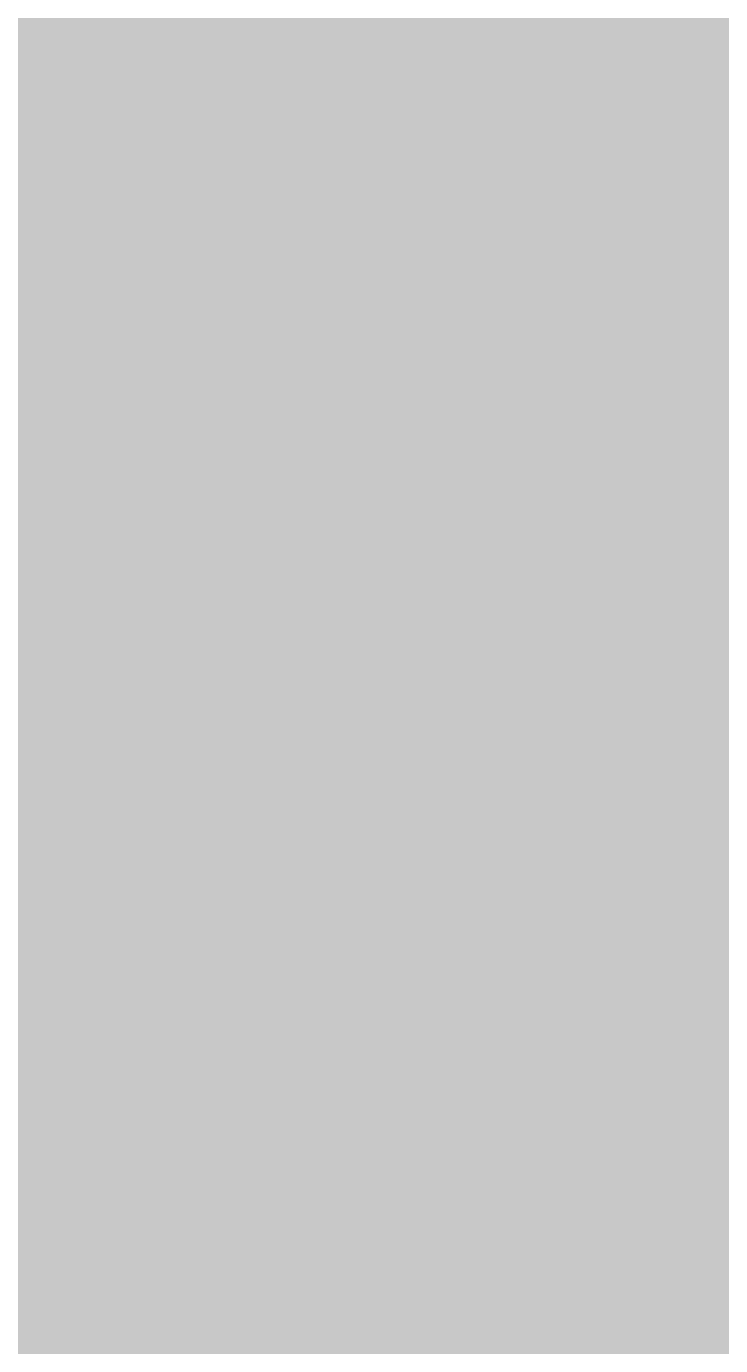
# Model space of a CAD drawing. Header units: inches. Extents: x -2 to 289, y -4 to 187.
# Drawn here: x 5.18 to 12.06, y 42.86 to 55.91 of the extents above; entities that cross this region are included whole.
import ezdxf

# ---------------------------------------------------------------- set-up
doc = ezdxf.new("R2010")
doc.units = ezdxf.units.IN
for name, color, linetype in [('Bottom Layer', 5, 'Continuous'), ('Layer 1', 16, 'Continuous'), ('Layer 2', 76, 'Continuous'), ('Top Overlay', 2, 'Continuous')]:
    doc.layers.add(name, color=color, linetype=linetype)
doc.styles.add('Arial Black', font='', dxfattribs={"height": 0.2})
doc.styles.get('Arial Black').set_extended_font_data('Arial Black')

msp = doc.modelspace()

# ---------------------------------------------------------------- hatches: boundary and pattern name
at = {"layer": 'Bottom Layer'}
h = msp.add_hatch(color=5, dxfattribs=at)
h.paths.add_polyline_path([(67.056, 93.508), (66.878, 93.472), (66.793, 93.678), (66.562, 94.023), (66.269, 94.317), (65.924, 94.547), (65.54, 94.706), (65.133, 94.787), (64.717, 94.787), (64.31, 94.706), (63.927, 94.547), (63.581, 94.317), (63.288, 94.023), (63.057, 93.678), (62.898, 93.294), (62.817, 92.887), (62.817, 92.472), (62.839, 92.363), (62.803, 92.319), (62.567, 91.878), (62.478, 91.584), (62.292, 91.584), (62.203, 91.878), (61.967, 92.319), (61.931, 92.363), (61.953, 92.472), (61.953, 92.887), (61.872, 93.294), (61.713, 93.678), (61.482, 94.023), (61.189, 94.317), (60.844, 94.547), (60.46, 94.706), (60.053, 94.787), (59.637, 94.787), (59.23, 94.706), (58.847, 94.547), (58.501, 94.317), (58.208, 94.023), (57.977, 93.678), (57.818, 93.294), (57.737, 92.887), (57.737, 92.472), (57.818, 92.064), (57.977, 91.681), (58.208, 91.335), (58.501, 91.042), (58.847, 90.811), (59.23, 90.652), (59.637, 90.571), (60.053, 90.571), (60.46, 90.652), (60.677, 90.742), (60.854, 90.623), (60.854, 90.411), (60.734, 90.411), (60.734, 90.213), (60.645, 90.201), (60.459, 90.125), (60.3, 90.002), (60.178, 89.843), (60.101, 89.658), (60.075, 89.459), (60.075, 89.459), (60.101, 89.26), (60.178, 89.075), (60.3, 88.915), (60.459, 88.793), (60.645, 88.716), (60.734, 88.705), (60.734, 88.506), (64.036, 88.506), (64.036, 88.705), (64.125, 88.716), (64.311, 88.793), (64.47, 88.915), (64.592, 89.075), (64.669, 89.26), (64.695, 89.459), (64.695, 89.459), (64.669, 89.658), (64.592, 89.843), (64.47, 90.002), (64.311, 90.125), (64.125, 90.201), (64.036, 90.213), (64.036, 90.411), (63.916, 90.411), (63.916, 90.623), (64.093, 90.742), (64.31, 90.652), (64.717, 90.571), (65.133, 90.571), (65.54, 90.652), (65.924, 90.811), (66.269, 91.042), (66.562, 91.335), (66.793, 91.681), (66.878, 91.886), (67.056, 91.851), (67.056, 52.223), (32.57, 52.223), (32.57, 62.078), (32.559, 62.163), (32.559, 63.092), (32.529, 63.324), (32.439, 63.54), (32.297, 63.726), (32.111, 63.868), (31.895, 63.958), (31.663, 63.989), (31.431, 63.958), (31.214, 63.868), (31.029, 63.726), (30.886, 63.54), (30.796, 63.324), (30.766, 63.092), (30.766, 62.089), (30.777, 62.004), (30.777, 52.223), (26.543, 52.223), (26.543, 44.882), (-1.052, 44.882), (-1.052, 91.079), (-0.874, 91.115), (-0.792, 90.916), (-0.558, 90.51), (-0.272, 90.138), (0.059, 89.807), (0.431, 89.522), (0.837, 89.287), (1.269, 89.108), (1.722, 88.987), (2.187, 88.926), (2.655, 88.926), (3.12, 88.987), (3.572, 89.108), (4.005, 89.287), (4.411, 89.522), (4.783, 89.807), (5.114, 90.138), (5.399, 90.51), (5.633, 90.916), (5.813, 91.349), (5.934, 91.801), (5.995, 92.266), (5.995, 92.734), (5.934, 93.199), (5.813, 93.651), (5.633, 94.084), (5.399, 94.49), (5.114, 94.862), (4.783, 95.193), (4.411, 95.478), (4.005, 95.713), (3.762, 95.813), (3.797, 95.991), (67.056, 95.991)])
h.paths.add_polyline_path([(63.68, 86.131), (63.68, 86.125), (50.055, 86.125), (49.872, 86.101), (49.703, 86.03), (49.557, 85.918), (49.445, 85.772), (49.374, 85.603), (49.35, 85.42), (49.35, 84.492), (49.222, 84.475), (49.053, 84.405), (48.907, 84.293), (48.904, 84.295), (48.661, 83.999), (48.48, 83.66), (48.368, 83.293), (48.331, 82.911), (48.334, 82.911), (48.334, 81.035), (48.15, 81.035), (48.15, 79.13), (51.452, 79.13), (51.452, 81.035), (50.795, 81.035), (50.792, 81.042), (50.758, 81.301), (50.759, 81.309), (50.759, 83.906), (62.004, 83.906), (62.004, 82.761), (62.001, 82.753), (61.857, 82.565), (61.851, 82.561), (61.842, 82.551), (61.719, 82.392), (61.643, 82.207), (61.616, 82.008), (61.643, 81.809), (61.719, 81.624), (61.842, 81.464), (62.001, 81.342), (62.186, 81.266), (62.385, 81.239), (62.584, 81.266), (62.769, 81.342), (62.928, 81.464), (62.938, 81.474), (62.942, 81.47), (63.25, 81.845), (63.476, 82.269), (63.834, 82.269), (64.06, 81.845), (64.368, 81.47), (64.372, 81.474), (64.382, 81.464), (64.541, 81.342), (64.726, 81.266), (64.925, 81.239), (65.124, 81.266), (65.309, 81.342), (65.468, 81.464), (65.591, 81.624), (65.667, 81.809), (65.694, 82.008), (65.667, 82.207), (65.591, 82.392), (65.468, 82.551), (65.459, 82.561), (65.453, 82.565), (65.309, 82.753), (65.306, 82.761), (65.306, 84.174), (65.122, 84.174), (65.122, 84.684), (65.128, 84.684), (65.079, 85.058), (64.934, 85.407), (64.704, 85.707), (64.404, 85.937), (64.055, 86.082)], flags=0)
h.paths.add_polyline_path([(5.029, 77.836), (4.491, 77.794), (3.966, 77.668), (3.468, 77.461), (3.007, 77.179), (2.597, 76.829), (2.247, 76.418), (1.964, 75.958), (1.758, 75.459), (1.632, 74.935), (1.59, 74.397), (1.593, 74.397), (1.593, 62.814), (1.623, 62.582), (1.713, 62.366), (1.855, 62.18), (2.041, 62.038), (2.257, 61.948), (2.489, 61.918), (2.721, 61.948), (2.938, 62.038), (3.123, 62.18), (3.266, 62.366), (3.355, 62.582), (3.386, 62.814), (3.386, 74.397), (3.384, 74.409), (3.415, 74.718), (3.508, 75.027), (3.66, 75.311), (3.865, 75.561), (4.115, 75.765), (4.399, 75.918), (4.708, 76.011), (5.017, 76.042), (5.029, 76.04), (35.382, 76.04), (35.614, 76.07), (35.831, 76.16), (36.016, 76.303), (36.159, 76.488), (36.248, 76.705), (36.279, 76.937), (36.248, 77.169), (36.159, 77.385), (36.016, 77.571), (35.831, 77.713), (35.614, 77.803), (35.382, 77.833), (5.029, 77.833)], flags=0)
at = {"layer": 'Layer 1'}
h = msp.add_hatch(color=16, dxfattribs=at)
h.paths.add_polyline_path([(67.056, 93.508), (66.878, 93.472), (66.793, 93.678), (66.562, 94.023), (66.269, 94.317), (65.924, 94.547), (65.54, 94.706), (65.133, 94.787), (64.717, 94.787), (64.31, 94.706), (63.927, 94.547), (63.581, 94.317), (63.288, 94.023), (63.057, 93.678), (62.898, 93.294), (62.817, 92.887), (62.817, 92.472), (62.898, 92.064), (63.057, 91.681), (63.288, 91.335), (63.581, 91.042), (63.927, 90.811), (64.31, 90.652), (64.717, 90.571), (65.133, 90.571), (65.54, 90.652), (65.924, 90.811), (66.269, 91.042), (66.562, 91.335), (66.793, 91.681), (66.878, 91.886), (67.056, 91.851), (67.056, 72.593), (30.734, 72.593), (30.734, 40.228), (9.883, 40.228), (9.825, 40.314), (9.825, 40.484), (9.76, 40.641), (9.64, 40.761), (9.483, 40.826), (9.313, 40.826), (9.156, 40.761), (9.036, 40.641), (8.971, 40.484), (8.971, 40.314), (8.913, 40.228), (-1.052, 40.228), (-1.052, 91.079), (-0.874, 91.115), (-0.792, 90.916), (-0.558, 90.51), (-0.272, 90.138), (0.059, 89.807), (0.431, 89.522), (0.837, 89.287), (1.269, 89.108), (1.722, 88.987), (2.187, 88.926), (2.655, 88.926), (3.12, 88.987), (3.572, 89.108), (4.005, 89.287), (4.411, 89.522), (4.783, 89.807), (5.114, 90.138), (5.399, 90.51), (5.633, 90.916), (5.813, 91.349), (5.934, 91.801), (5.995, 92.266), (5.995, 92.734), (5.934, 93.199), (5.813, 93.651), (5.633, 94.084), (5.399, 94.49), (5.114, 94.862), (4.783, 95.193), (4.411, 95.478), (4.005, 95.713), (3.762, 95.813), (3.797, 95.991), (67.056, 95.991)])
h.paths.add_polyline_path([(60.053, 94.787), (59.637, 94.787), (59.23, 94.706), (58.847, 94.547), (58.501, 94.317), (58.208, 94.023), (57.977, 93.678), (57.818, 93.294), (57.737, 92.887), (57.737, 92.472), (57.818, 92.064), (57.977, 91.681), (58.208, 91.335), (58.501, 91.042), (58.847, 90.811), (59.23, 90.652), (59.637, 90.571), (60.053, 90.571), (60.46, 90.652), (60.844, 90.811), (61.189, 91.042), (61.482, 91.335), (61.713, 91.681), (61.872, 92.064), (61.953, 92.472), (61.953, 92.887), (61.872, 93.294), (61.713, 93.678), (61.482, 94.023), (61.189, 94.317), (60.844, 94.547), (60.46, 94.706)], flags=0)
h.paths.add_polyline_path([(64.011, 89.886), (63.842, 89.886), (63.685, 89.821), (63.565, 89.701), (63.5, 89.544), (63.5, 89.374), (63.565, 89.217), (63.685, 89.097), (63.842, 89.032), (64.011, 89.032), (64.168, 89.097), (64.289, 89.217), (64.354, 89.374), (64.354, 89.544), (64.289, 89.701), (64.168, 89.821)], flags=0)
h.paths.add_polyline_path([(60.928, 89.886), (60.759, 89.886), (60.602, 89.821), (60.482, 89.701), (60.417, 89.544), (60.417, 89.374), (60.482, 89.217), (60.602, 89.097), (60.759, 89.032), (60.928, 89.032), (61.085, 89.097), (61.206, 89.217), (61.271, 89.374), (61.271, 89.544), (61.206, 89.701), (61.085, 89.821)], flags=0)
h.paths.add_polyline_path([(50.14, 85.847), (49.97, 85.847), (49.813, 85.782), (49.693, 85.662), (49.628, 85.505), (49.628, 85.335), (49.693, 85.178), (49.813, 85.058), (49.97, 84.993), (50.14, 84.993), (50.297, 85.058), (50.417, 85.178), (50.482, 85.335), (50.482, 85.505), (50.417, 85.662), (50.297, 85.782)], flags=0)
h.paths.add_polyline_path([(50.79, 85.038), (50.62, 85.038), (50.463, 84.973), (50.343, 84.853), (50.278, 84.696), (50.278, 84.526), (50.343, 84.369), (50.463, 84.249), (50.62, 84.184), (50.79, 84.184), (50.947, 84.249), (51.067, 84.369), (51.132, 84.526), (51.132, 84.696), (51.067, 84.853), (50.947, 84.973)], flags=0)
h.paths.add_polyline_path([(49.49, 84.222), (49.32, 84.222), (49.163, 84.157), (49.043, 84.036), (48.978, 83.88), (48.978, 83.71), (49.043, 83.553), (49.163, 83.433), (49.32, 83.368), (49.49, 83.368), (49.647, 83.433), (49.767, 83.553), (49.832, 83.71), (49.832, 83.88), (49.767, 84.036), (49.647, 84.157)], flags=0)
h.paths.add_polyline_path([(65.01, 82.435), (64.84, 82.435), (64.683, 82.37), (64.563, 82.25), (64.498, 82.093), (64.498, 81.923), (64.563, 81.766), (64.683, 81.646), (64.84, 81.581), (65.01, 81.581), (65.167, 81.646), (65.287, 81.766), (65.352, 81.923), (65.352, 82.093), (65.287, 82.25), (65.167, 82.37)], flags=0)
h.paths.add_polyline_path([(62.47, 82.435), (62.3, 82.435), (62.143, 82.37), (62.023, 82.25), (61.958, 82.093), (61.958, 81.923), (62.023, 81.766), (62.143, 81.646), (62.3, 81.581), (62.47, 81.581), (62.627, 81.646), (62.747, 81.766), (62.812, 81.923), (62.812, 82.093), (62.747, 82.25), (62.627, 82.37)], flags=0)
h.paths.add_polyline_path([(35.467, 77.364), (35.297, 77.364), (35.14, 77.299), (35.02, 77.178), (34.955, 77.022), (34.955, 76.852), (35.02, 76.695), (35.14, 76.575), (35.297, 76.51), (35.467, 76.51), (35.624, 76.575), (35.744, 76.695), (35.809, 76.852), (35.809, 77.022), (35.744, 77.178), (35.624, 77.299)], flags=0)
h.paths.add_polyline_path([(2.574, 63.241), (2.404, 63.241), (2.247, 63.176), (2.127, 63.056), (2.062, 62.899), (2.062, 62.729), (2.127, 62.572), (2.247, 62.452), (2.404, 62.387), (2.574, 62.387), (2.731, 62.452), (2.851, 62.572), (2.916, 62.729), (2.916, 62.899), (2.851, 63.056), (2.731, 63.176)], flags=0)
h.paths.add_polyline_path([(6.977, 41.521), (6.808, 41.521), (6.651, 41.456), (6.53, 41.336), (6.465, 41.179), (6.465, 41.009), (6.53, 40.853), (6.651, 40.732), (6.808, 40.667), (6.977, 40.667), (7.134, 40.732), (7.254, 40.853), (7.319, 41.009), (7.319, 41.179), (7.254, 41.336), (7.134, 41.456)], flags=0)
at = {"layer": 'Layer 2'}
h = msp.add_hatch(color=76, dxfattribs=at)
h.paths.add_polyline_path([(67.056, 93.508), (66.878, 93.472), (66.793, 93.678), (66.562, 94.023), (66.269, 94.317), (65.924, 94.547), (65.54, 94.706), (65.133, 94.787), (64.717, 94.787), (64.31, 94.706), (63.927, 94.547), (63.581, 94.317), (63.288, 94.023), (63.057, 93.678), (62.898, 93.294), (62.817, 92.887), (62.817, 92.472), (62.898, 92.064), (63.057, 91.681), (63.288, 91.335), (63.581, 91.042), (63.927, 90.811), (64.31, 90.652), (64.717, 90.571), (65.133, 90.571), (65.54, 90.652), (65.924, 90.811), (66.269, 91.042), (66.562, 91.335), (66.793, 91.681), (66.878, 91.886), (67.056, 91.851), (67.056, 72.593), (30.734, 72.593), (30.734, 40.228), (9.883, 40.228), (9.825, 40.314), (9.825, 40.484), (9.76, 40.641), (9.64, 40.761), (9.483, 40.826), (9.313, 40.826), (9.156, 40.761), (9.036, 40.641), (8.971, 40.484), (8.971, 40.314), (8.913, 40.228), (-1.052, 40.228), (-1.052, 91.079), (-0.874, 91.115), (-0.792, 90.916), (-0.558, 90.51), (-0.272, 90.138), (0.059, 89.807), (0.431, 89.522), (0.837, 89.287), (1.269, 89.108), (1.722, 88.987), (2.187, 88.926), (2.655, 88.926), (3.12, 88.987), (3.572, 89.108), (4.005, 89.287), (4.411, 89.522), (4.783, 89.807), (5.114, 90.138), (5.399, 90.51), (5.633, 90.916), (5.813, 91.349), (5.934, 91.801), (5.995, 92.266), (5.995, 92.734), (5.934, 93.199), (5.813, 93.651), (5.633, 94.084), (5.399, 94.49), (5.114, 94.862), (4.783, 95.193), (4.411, 95.478), (4.005, 95.713), (3.762, 95.813), (3.797, 95.991), (67.056, 95.991)])
h.paths.add_polyline_path([(60.053, 94.787), (59.637, 94.787), (59.23, 94.706), (58.847, 94.547), (58.501, 94.317), (58.208, 94.023), (57.977, 93.678), (57.818, 93.294), (57.737, 92.887), (57.737, 92.472), (57.818, 92.064), (57.977, 91.681), (58.208, 91.335), (58.501, 91.042), (58.847, 90.811), (59.23, 90.652), (59.637, 90.571), (60.053, 90.571), (60.46, 90.652), (60.844, 90.811), (61.189, 91.042), (61.482, 91.335), (61.713, 91.681), (61.872, 92.064), (61.953, 92.472), (61.953, 92.887), (61.872, 93.294), (61.713, 93.678), (61.482, 94.023), (61.189, 94.317), (60.844, 94.547), (60.46, 94.706)], flags=0)
h.paths.add_polyline_path([(64.011, 89.886), (63.842, 89.886), (63.685, 89.821), (63.565, 89.701), (63.5, 89.544), (63.5, 89.374), (63.565, 89.217), (63.685, 89.097), (63.842, 89.032), (64.011, 89.032), (64.168, 89.097), (64.289, 89.217), (64.354, 89.374), (64.354, 89.544), (64.289, 89.701), (64.168, 89.821)], flags=0)
h.paths.add_polyline_path([(60.928, 89.886), (60.759, 89.886), (60.602, 89.821), (60.482, 89.701), (60.417, 89.544), (60.417, 89.374), (60.482, 89.217), (60.602, 89.097), (60.759, 89.032), (60.928, 89.032), (61.085, 89.097), (61.206, 89.217), (61.271, 89.374), (61.271, 89.544), (61.206, 89.701), (61.085, 89.821)], flags=0)
h.paths.add_polyline_path([(50.14, 85.847), (49.97, 85.847), (49.813, 85.782), (49.693, 85.662), (49.628, 85.505), (49.628, 85.335), (49.693, 85.178), (49.813, 85.058), (49.97, 84.993), (50.14, 84.993), (50.297, 85.058), (50.417, 85.178), (50.482, 85.335), (50.482, 85.505), (50.417, 85.662), (50.297, 85.782)], flags=0)
h.paths.add_polyline_path([(50.79, 85.038), (50.62, 85.038), (50.463, 84.973), (50.343, 84.853), (50.278, 84.696), (50.278, 84.526), (50.343, 84.369), (50.463, 84.249), (50.62, 84.184), (50.79, 84.184), (50.947, 84.249), (51.067, 84.369), (51.132, 84.526), (51.132, 84.696), (51.067, 84.853), (50.947, 84.973)], flags=0)
h.paths.add_polyline_path([(49.49, 84.222), (49.32, 84.222), (49.163, 84.157), (49.043, 84.036), (48.978, 83.88), (48.978, 83.71), (49.043, 83.553), (49.163, 83.433), (49.32, 83.368), (49.49, 83.368), (49.647, 83.433), (49.767, 83.553), (49.832, 83.71), (49.832, 83.88), (49.767, 84.036), (49.647, 84.157)], flags=0)
h.paths.add_polyline_path([(65.01, 82.435), (64.84, 82.435), (64.683, 82.37), (64.563, 82.25), (64.498, 82.093), (64.498, 81.923), (64.563, 81.766), (64.683, 81.646), (64.84, 81.581), (65.01, 81.581), (65.167, 81.646), (65.287, 81.766), (65.352, 81.923), (65.352, 82.093), (65.287, 82.25), (65.167, 82.37)], flags=0)
h.paths.add_polyline_path([(62.47, 82.435), (62.3, 82.435), (62.143, 82.37), (62.023, 82.25), (61.958, 82.093), (61.958, 81.923), (62.023, 81.766), (62.143, 81.646), (62.3, 81.581), (62.47, 81.581), (62.627, 81.646), (62.747, 81.766), (62.812, 81.923), (62.812, 82.093), (62.747, 82.25), (62.627, 82.37)], flags=0)
h.paths.add_polyline_path([(35.467, 77.364), (35.297, 77.364), (35.14, 77.299), (35.02, 77.178), (34.955, 77.022), (34.955, 76.852), (35.02, 76.695), (35.14, 76.575), (35.297, 76.51), (35.467, 76.51), (35.624, 76.575), (35.744, 76.695), (35.809, 76.852), (35.809, 77.022), (35.744, 77.178), (35.624, 77.299)], flags=0)
h.paths.add_polyline_path([(2.574, 63.241), (2.404, 63.241), (2.247, 63.176), (2.127, 63.056), (2.062, 62.899), (2.062, 62.729), (2.127, 62.572), (2.247, 62.452), (2.404, 62.387), (2.574, 62.387), (2.731, 62.452), (2.851, 62.572), (2.916, 62.729), (2.916, 62.899), (2.851, 63.056), (2.731, 63.176)], flags=0)
h.paths.add_polyline_path([(6.977, 41.521), (6.808, 41.521), (6.651, 41.456), (6.53, 41.336), (6.465, 41.179), (6.465, 41.009), (6.53, 40.853), (6.651, 40.732), (6.808, 40.667), (6.977, 40.667), (7.134, 40.732), (7.254, 40.853), (7.319, 41.009), (7.319, 41.179), (7.254, 41.336), (7.134, 41.456)], flags=0)
at = {"layer": 'Top Overlay'}
msp.add_hatch(color=2, dxfattribs=at).paths.add_polyline_path([(9.19, 51.867), (9.195, 51.868), (9.204, 51.87), (9.21, 51.871), (9.217, 51.872), (9.247, 51.877), (9.252, 51.878), (9.257, 51.879), (9.266, 51.881), (9.272, 51.882), (9.281, 51.883), (9.291, 51.884), (9.298, 51.886), (9.32, 51.89), (9.326, 51.892), (9.331, 51.893), (9.353, 51.896), (9.358, 51.897), (9.367, 51.898), (9.372, 51.899), (9.379, 51.902), (9.388, 51.901), (9.39, 51.896), (9.389, 51.892), (9.386, 51.885), (9.378, 51.869), (9.376, 51.864), (9.369, 51.85), (9.365, 51.842), (9.362, 51.834), (9.356, 51.822), (9.353, 51.814), (9.344, 51.795), (9.337, 51.78), (9.333, 51.77), (9.324, 51.751), (9.321, 51.743), (9.319, 51.739), (9.313, 51.73), (9.312, 51.724), (9.31, 51.719), (9.302, 51.705), (9.299, 51.697), (9.297, 51.692), (9.296, 51.69), (9.294, 51.688), (9.291, 51.68), (9.287, 51.669), (9.284, 51.666), (9.281, 51.658), (9.277, 51.648), (9.27, 51.634), (9.267, 51.626), (9.263, 51.62), (9.258, 51.61), (9.257, 51.604), (9.252, 51.594), (9.246, 51.582), (9.237, 51.563), (9.235, 51.557), (9.232, 51.55), (9.224, 51.531), (9.213, 51.51), (9.204, 51.491), (9.202, 51.484), (9.197, 51.475), (9.191, 51.461), (9.183, 51.445), (9.18, 51.438), (9.179, 51.434), (9.174, 51.427), (9.169, 51.413), (9.163, 51.401), (9.161, 51.395), (9.158, 51.388), (9.15, 51.374), (9.148, 51.367), (9.141, 51.355), (9.139, 51.349), (9.138, 51.345), (9.128, 51.323), (9.126, 51.318), (9.117, 51.299), (9.111, 51.289), (9.108, 51.281), (9.105, 51.273), (9.103, 51.268), (9.101, 51.266), (9.096, 51.256), (9.093, 51.245), (9.087, 51.237), (9.085, 51.231), (9.082, 51.224), (9.075, 51.21), (9.071, 51.199), (9.066, 51.191), (9.063, 51.183), (9.06, 51.174), (9.055, 51.166), (9.051, 51.155), (9.045, 51.143), (9.041, 51.133), (9.039, 51.127), (9.037, 51.125), (9.031, 51.113), (9.028, 51.106), (9.027, 51.104), (9.026, 51.102), (9.022, 51.094), (9.019, 51.087), (9.012, 51.073), (9.009, 51.065), (9, 51.045), (8.997, 51.037), (8.995, 51.032), (8.993, 51.03), (8.992, 51.028), (8.987, 51.018), (8.985, 51.012), (8.984, 51.01), (8.976, 50.993), (8.966, 50.971), (8.962, 50.961), (8.96, 50.959), (8.956, 50.949), (8.954, 50.943), (8.949, 50.934), (8.944, 50.922), (8.941, 50.916), (8.94, 50.914), (8.936, 50.907), (8.934, 50.901), (8.931, 50.892), (8.929, 50.89), (8.928, 50.888), (8.923, 50.878), (8.921, 50.872), (8.917, 50.865), (8.913, 50.857), (8.909, 50.846), (8.908, 50.844), (8.904, 50.836), (8.901, 50.829), (8.899, 50.824), (8.894, 50.815), (8.892, 50.809), (8.889, 50.802), (8.887, 50.797), (8.884, 50.794), (8.881, 50.786), (8.878, 50.779), (8.876, 50.773), (8.867, 50.754), (8.857, 50.733), (8.848, 50.714), (8.845, 50.707), (8.838, 50.693), (8.834, 50.682), (8.828, 50.67), (8.825, 50.664), (8.823, 50.657), (8.818, 50.649), (8.815, 50.643), (8.813, 50.636), (8.805, 50.622), (8.801, 50.611), (8.795, 50.599), (8.793, 50.594), (8.792, 50.589), (8.787, 50.582), (8.784, 50.574), (8.78, 50.564), (8.775, 50.555), (8.77, 50.544), (8.763, 50.527), (8.76, 50.52), (8.752, 50.506), (8.75, 50.5), (8.739, 50.477), (8.736, 50.469), (8.73, 50.456), (8.727, 50.449), (8.725, 50.443), (8.723, 50.442), (8.719, 50.432), (8.716, 50.426), (8.715, 50.424), (8.707, 50.407), (8.698, 50.388), (8.694, 50.377), (8.693, 50.374), (8.688, 50.368), (8.687, 50.363), (8.685, 50.357), (8.674, 50.334), (8.671, 50.327), (8.669, 50.325), (8.665, 50.315), (8.662, 50.307), (8.646, 50.273), (8.643, 50.267), (8.64, 50.26), (8.633, 50.245), (8.62, 50.217), (8.619, 50.212), (8.62, 50.206), (8.625, 50.204), (8.643, 50.205), (8.646, 50.206), (8.7, 50.208), (8.731, 50.209), (8.765, 50.21), (8.823, 50.212), (8.846, 50.214), (8.859, 50.215), (8.883, 50.216), (8.888, 50.217), (8.896, 50.217), (8.899, 50.215), (8.893, 50.205), (8.89, 50.201), (8.888, 50.199), (8.882, 50.194), (8.877, 50.189), (8.874, 50.188), (8.862, 50.176), (8.86, 50.175), (8.853, 50.168), (8.851, 50.167), (8.842, 50.158), (8.84, 50.157), (8.828, 50.145), (8.826, 50.144), (8.808, 50.126), (8.806, 50.125), (8.8, 50.12), (8.798, 50.119), (8.791, 50.112), (8.789, 50.111), (8.786, 50.108), (8.785, 50.106), (8.781, 50.102), (8.779, 50.101), (8.769, 50.09), (8.766, 50.089), (8.759, 50.081), (8.756, 50.08), (8.744, 50.068), (8.742, 50.067), (8.74, 50.065), (8.739, 50.063), (8.737, 50.061), (8.735, 50.06), (8.733, 50.058), (8.73, 50.057), (8.712, 50.039), (8.71, 50.038), (8.706, 50.034), (8.705, 50.031), (8.702, 50.029), (8.7, 50.027), (8.697, 50.024), (8.694, 50.023), (8.692, 50.02), (8.69, 50.018), (8.68, 50.008), (8.678, 50.007), (8.671, 50), (8.669, 50), (8.668, 49.998), (8.664, 49.995), (8.658, 49.99), (8.652, 49.984), (8.649, 49.982), (8.64, 49.973), (8.638, 49.972), (8.627, 49.961), (8.625, 49.96), (8.621, 49.956), (8.62, 49.954), (8.618, 49.952), (8.616, 49.951), (8.606, 49.941), (8.603, 49.94), (8.594, 49.931), (8.592, 49.93), (8.582, 49.919), (8.58, 49.918), (8.575, 49.913), (8.574, 49.912), (8.572, 49.91), (8.569, 49.907), (8.566, 49.906), (8.551, 49.89), (8.548, 49.889), (8.536, 49.877), (8.534, 49.876), (8.529, 49.871), (8.527, 49.87), (8.52, 49.863), (8.518, 49.862), (8.514, 49.858), (8.513, 49.856), (8.511, 49.855), (8.499, 49.843), (8.497, 49.842), (8.488, 49.833), (8.485, 49.832), (8.476, 49.823), (8.474, 49.822), (8.464, 49.812), (8.462, 49.81), (8.45, 49.799), (8.448, 49.798), (8.441, 49.791), (8.439, 49.79), (8.435, 49.786), (8.434, 49.784), (8.427, 49.777), (8.422, 49.776), (8.418, 49.777), (8.415, 49.784), (8.414, 49.8), (8.411, 49.808), (8.408, 49.817), (8.407, 49.827), (8.405, 49.834), (8.401, 49.852), (8.399, 49.858), (8.398, 49.865), (8.396, 49.87), (8.393, 49.89), (8.392, 49.896), (8.39, 49.905), (8.387, 49.914), (8.386, 49.919), (8.385, 49.927), (8.384, 49.931), (8.381, 49.944), (8.38, 49.949), (8.377, 49.958), (8.376, 49.963), (8.375, 49.971), (8.373, 49.975), (8.372, 49.983), (8.369, 49.995), (8.364, 50.011), (8.361, 50.035), (8.357, 50.049), (8.356, 50.054), (8.354, 50.061), (8.353, 50.065), (8.352, 50.076), (8.348, 50.093), (8.347, 50.097), (8.345, 50.103), (8.344, 50.107), (8.343, 50.113), (8.34, 50.126), (8.339, 50.132), (8.338, 50.136), (8.337, 50.142), (8.334, 50.152), (8.332, 50.161), (8.33, 50.168), (8.329, 50.174), (8.327, 50.187), (8.325, 50.196), (8.323, 50.202), (8.319, 50.221), (8.318, 50.226), (8.317, 50.234), (8.314, 50.243), (8.31, 50.256), (8.309, 50.261), (8.308, 50.273), (8.307, 50.278), (8.304, 50.287), (8.303, 50.293), (8.3, 50.302), (8.299, 50.31), (8.298, 50.315), (8.295, 50.329), (8.294, 50.336), (8.293, 50.341), (8.288, 50.357), (8.287, 50.365), (8.285, 50.376), (8.284, 50.382), (8.281, 50.391), (8.279, 50.397), (8.278, 50.401), (8.279, 50.408), (8.281, 50.41), (8.285, 50.409), (8.289, 50.405), (8.291, 50.404), (8.297, 50.399), (8.302, 50.394), (8.304, 50.393), (8.31, 50.388), (8.313, 50.385), (8.316, 50.384), (8.326, 50.376), (8.34, 50.365), (8.344, 50.361), (8.349, 50.358), (8.355, 50.353), (8.357, 50.351), (8.359, 50.35), (8.366, 50.345), (8.368, 50.342), (8.371, 50.341), (8.373, 50.339), (8.375, 50.338), (8.381, 50.333), (8.383, 50.331), (8.385, 50.33), (8.395, 50.322), (8.399, 50.319), (8.401, 50.318), (8.409, 50.312), (8.412, 50.309), (8.414, 50.307), (8.421, 50.302), (8.422, 50.301), (8.425, 50.3), (8.428, 50.296), (8.43, 50.295), (8.432, 50.293), (8.435, 50.292), (8.439, 50.287), (8.447, 50.283), (8.454, 50.276), (8.456, 50.275), (8.458, 50.273), (8.461, 50.271), (8.466, 50.266), (8.468, 50.265), (8.479, 50.257), (8.481, 50.255), (8.489, 50.25), (8.492, 50.247), (8.493, 50.245), (8.494, 50.243), (8.5, 50.241), (8.508, 50.242), (8.509, 50.244), (8.511, 50.248), (8.512, 50.256), (8.513, 50.267), (8.516, 50.28), (8.517, 50.286), (8.518, 50.293), (8.519, 50.297), (8.52, 50.303), (8.521, 50.31), (8.524, 50.321), (8.525, 50.336), (8.526, 50.341), (8.527, 50.348), (8.53, 50.356), (8.531, 50.364), (8.533, 50.369), (8.534, 50.376), (8.537, 50.393), (8.54, 50.414), (8.542, 50.42), (8.544, 50.429), (8.546, 50.443), (8.547, 50.45), (8.548, 50.455), (8.551, 50.466), (8.552, 50.47), (8.555, 50.491), (8.556, 50.496), (8.558, 50.51), (8.56, 50.514), (8.561, 50.521), (8.562, 50.527), (8.564, 50.536), (8.567, 50.556), (8.569, 50.565), (8.571, 50.577), (8.572, 50.582), (8.574, 50.588), (8.575, 50.592), (8.577, 50.606), (8.58, 50.625), (8.581, 50.631), (8.582, 50.637), (8.583, 50.641), (8.585, 50.648), (8.587, 50.661), (8.589, 50.677), (8.59, 50.681), (8.592, 50.689), (8.593, 50.694), (8.594, 50.703), (8.596, 50.708), (8.598, 50.722), (8.599, 50.726), (8.601, 50.74), (8.602, 50.747), (8.603, 50.752), (8.605, 50.757), (8.606, 50.763), (8.607, 50.768), (8.61, 50.781), (8.611, 50.786), (8.612, 50.8), (8.615, 50.811), (8.616, 50.816), (8.617, 50.822), (8.619, 50.83), (8.621, 50.843), (8.622, 50.848), (8.624, 50.858), (8.626, 50.872), (8.627, 50.876), (8.629, 50.883), (8.633, 50.91), (8.634, 50.914), (8.635, 50.925), (8.637, 50.929), (8.638, 50.933), (8.64, 50.941), (8.641, 50.946), (8.642, 50.957), (8.643, 50.967), (8.644, 50.97), (8.646, 50.978), (8.647, 50.982), (8.649, 50.988), (8.65, 50.996), (8.651, 51.001), (8.653, 51.011), (8.654, 51.02), (8.656, 51.034), (8.657, 51.039), (8.658, 51.044), (8.66, 51.05), (8.661, 51.054), (8.662, 51.061), (8.663, 51.065), (8.665, 51.079), (8.666, 51.088), (8.667, 51.095), (8.67, 51.104), (8.671, 51.11), (8.673, 51.117), (8.674, 51.124), (8.675, 51.133), (8.679, 51.155), (8.682, 51.165), (8.684, 51.174), (8.685, 51.188), (8.691, 51.222), (8.692, 51.226), (8.694, 51.232), (8.696, 51.241), (8.697, 51.253), (8.698, 51.26), (8.702, 51.278), (8.703, 51.282), (8.705, 51.288), (8.706, 51.292), (8.707, 51.299), (8.71, 51.322), (8.711, 51.328), (8.712, 51.334), (8.714, 51.34), (8.718, 51.359), (8.719, 51.364), (8.72, 51.375), (8.721, 51.38), (8.723, 51.391), (8.725, 51.398), (8.727, 51.402), (8.725, 51.407), (8.724, 51.408), (8.719, 51.409), (8.706, 51.408), (8.702, 51.407), (8.694, 51.406), (8.687, 51.404), (8.681, 51.403), (8.676, 51.402), (8.653, 51.398), (8.648, 51.397), (8.638, 51.395), (8.624, 51.393), (8.62, 51.392), (8.614, 51.391), (8.601, 51.389), (8.585, 51.387), (8.581, 51.386), (8.57, 51.384), (8.565, 51.383), (8.551, 51.38), (8.544, 51.378), (8.515, 51.374), (8.511, 51.373), (8.488, 51.368), (8.481, 51.367), (8.444, 51.362), (8.439, 51.36), (8.434, 51.359), (8.429, 51.358), (8.424, 51.357), (8.418, 51.356), (8.403, 51.354), (8.391, 51.353), (8.386, 51.351), (8.38, 51.35), (8.372, 51.348), (8.364, 51.346), (8.359, 51.345), (8.344, 51.344), (8.33, 51.341), (8.321, 51.339), (8.314, 51.337), (8.307, 51.336), (8.302, 51.335), (8.29, 51.333), (8.285, 51.332), (8.276, 51.331), (8.265, 51.33), (8.26, 51.329), (8.255, 51.328), (8.249, 51.326), (8.245, 51.325), (8.229, 51.323), (8.218, 51.322), (8.213, 51.321), (8.201, 51.319), (8.192, 51.317), (8.186, 51.315), (8.178, 51.314), (8.174, 51.313), (8.161, 51.311), (8.134, 51.307), (8.128, 51.305), (8.123, 51.304), (8.107, 51.301), (8.088, 51.298), (8.081, 51.297), (8.076, 51.296), (8.056, 51.292), (8.041, 51.29), (8.037, 51.289), (8.027, 51.287), (8.021, 51.286), (8.015, 51.285), (8.003, 51.283), (7.994, 51.281), (7.989, 51.28), (7.978, 51.279), (7.975, 51.281), (7.974, 51.285), (7.975, 51.293), (7.979, 51.301), (7.98, 51.309), (7.982, 51.316), (7.985, 51.329), (7.989, 51.346), (7.994, 51.363), (7.996, 51.371), (7.997, 51.375), (7.998, 51.382), (8.001, 51.388), (8.002, 51.394), (8.005, 51.402), (8.006, 51.41), (8.007, 51.414), (8.009, 51.422), (8.01, 51.426), (8.012, 51.432), (8.016, 51.45), (8.019, 51.461), (8.022, 51.475), (8.025, 51.482), (8.027, 51.491), (8.028, 51.502), (8.03, 51.511), (8.036, 51.529), (8.038, 51.536), (8.039, 51.542), (8.04, 51.547), (8.042, 51.553), (8.044, 51.561), (8.045, 51.565), (8.047, 51.573), (8.05, 51.582), (8.052, 51.595), (8.054, 51.601), (8.056, 51.61), (8.059, 51.618), (8.06, 51.622), (8.061, 51.63), (8.063, 51.638), (8.064, 51.643), (8.069, 51.658), (8.07, 51.663), (8.072, 51.67), (8.073, 51.676), (8.074, 51.682), (8.075, 51.687), (8.078, 51.694), (8.082, 51.712), (8.084, 51.72), (8.086, 51.729), (8.089, 51.738), (8.091, 51.746), (8.093, 51.76), (8.097, 51.773), (8.101, 51.788), (8.102, 51.792), (8.105, 51.805), (8.11, 51.822), (8.111, 51.826), (8.113, 51.833), (8.116, 51.85), (8.12, 51.863), (8.122, 51.868), (8.124, 51.875), (8.125, 51.88), (8.127, 51.89), (8.129, 51.899), (8.132, 51.908), (8.135, 51.922), (8.138, 51.935), (8.141, 51.944), (8.143, 51.952), (8.145, 51.959), (8.146, 51.964), (8.147, 51.969), (8.149, 51.978), (8.152, 51.988), (8.154, 51.996), (8.156, 52.002), (8.157, 52.007), (8.16, 52.023), (8.163, 52.032), (8.165, 52.042), (8.168, 52.051), (8.169, 52.059), (8.17, 52.063), (8.176, 52.081), (8.179, 52.095), (8.183, 52.112), (8.184, 52.117), (8.187, 52.124), (8.188, 52.131), (8.192, 52.148), (8.194, 52.157), (8.196, 52.163), (8.199, 52.175), (8.2, 52.179), (8.201, 52.187), (8.203, 52.191), (8.204, 52.198), (8.208, 52.211), (8.21, 52.22), (8.213, 52.233), (8.214, 52.237), (8.218, 52.25), (8.223, 52.268), (8.224, 52.278), (8.226, 52.282), (8.227, 52.288), (8.23, 52.296), (8.233, 52.31), (8.235, 52.317), (8.238, 52.33), (8.24, 52.337), (8.241, 52.341), (8.243, 52.349), (8.244, 52.353), (8.246, 52.364), (8.247, 52.369), (8.25, 52.378), (8.253, 52.387), (8.255, 52.401), (8.256, 52.405), (8.258, 52.411), (8.261, 52.421), (8.263, 52.429), (8.265, 52.436), (8.266, 52.442), (8.267, 52.446), (8.268, 52.452), (8.272, 52.465), (8.276, 52.478), (8.28, 52.496), (8.283, 52.509), (8.285, 52.513), (8.286, 52.52), (8.29, 52.537), (8.293, 52.546), (8.294, 52.552), (8.295, 52.556), (8.296, 52.562), (8.298, 52.566), (8.299, 52.572), (8.3, 52.578), (8.303, 52.586), (8.305, 52.592), (8.306, 52.596), (8.307, 52.604), (8.308, 52.609), (8.311, 52.622), (8.312, 52.626), (8.315, 52.636), (8.318, 52.649), (8.32, 52.656), (8.322, 52.665), (8.325, 52.675), (8.331, 52.697), (8.335, 52.715), (8.337, 52.722), (8.34, 52.735), (8.341, 52.74), (8.344, 52.751), (8.347, 52.76), (8.349, 52.766), (8.35, 52.771), (8.353, 52.784), (8.354, 52.79), (8.355, 52.796), (8.358, 52.805), (8.363, 52.823), (8.365, 52.837), (8.366, 52.842), (8.368, 52.848), (8.37, 52.854), (8.372, 52.863), (8.376, 52.88), (8.378, 52.886), (8.381, 52.895), (8.382, 52.903), (8.384, 52.911), (8.385, 52.915), (8.387, 52.921), (8.39, 52.933), (8.393, 52.942), (8.394, 52.949), (8.395, 52.953), (8.396, 52.96), (8.398, 52.965), (8.399, 52.97), (8.401, 52.976), (8.403, 52.982), (8.405, 52.991), (8.406, 52.999), (8.407, 53.003), (8.409, 53.011), (8.411, 53.016), (8.413, 53.022), (8.415, 53.031), (8.417, 53.039), (8.422, 53.061), (8.424, 53.067), (8.429, 53.085), (8.43, 53.093), (8.431, 53.098), (8.436, 53.116), (8.439, 53.129), (8.44, 53.135), (8.444, 53.144), (8.445, 53.151), (8.447, 53.155), (8.448, 53.163), (8.449, 53.168), (8.451, 53.175), (8.452, 53.18), (8.457, 53.195), (8.458, 53.202), (8.459, 53.207), (8.461, 53.212), (8.462, 53.219), (8.464, 53.228), (8.467, 53.237), (8.468, 53.241), (8.473, 53.264), (8.474, 53.268), (8.477, 53.277), (8.48, 53.286), (8.481, 53.292), (8.483, 53.304), (8.486, 53.308), (8.49, 53.312), (8.498, 53.315), (8.511, 53.317), (8.515, 53.318), (8.522, 53.319), (8.533, 53.32), (8.539, 53.322), (8.545, 53.323), (8.559, 53.326), (8.566, 53.327), (8.575, 53.328), (8.58, 53.329), (8.587, 53.331), (8.602, 53.333), (8.608, 53.334), (8.614, 53.335), (8.623, 53.337), (8.63, 53.338), (8.645, 53.34), (8.649, 53.341), (8.66, 53.343), (8.683, 53.347), (8.687, 53.349), (8.694, 53.35), (8.703, 53.351), (8.716, 53.353), (8.75, 53.36), (8.764, 53.362), (8.786, 53.365), (8.793, 53.367), (8.797, 53.368), (8.803, 53.369), (8.807, 53.37), (8.813, 53.371), (8.82, 53.372), (8.838, 53.374), (8.849, 53.377), (8.858, 53.379), (8.864, 53.38), (8.87, 53.381), (8.885, 53.383), (8.905, 53.387), (8.922, 53.39), (8.927, 53.391), (8.949, 53.395), (8.971, 53.398), (8.982, 53.4), (8.991, 53.403), (8.996, 53.404), (9.012, 53.405), (9.026, 53.408), (9.035, 53.409), (9.038, 53.407), (9.039, 53.403), (9.038, 53.394), (9.035, 53.386), (9.034, 53.378), (9.032, 53.37), (9.028, 53.357), (9.027, 53.351), (9.026, 53.345), (9.022, 53.334), (9.02, 53.325), (9.018, 53.314), (9.017, 53.31), (9.012, 53.293), (9.011, 53.289), (9.009, 53.278), (9.008, 53.274), (9.007, 53.268), (9.002, 53.252), (8.998, 53.233), (8.997, 53.229), (8.996, 53.222), (8.995, 53.218), (8.991, 53.205), (8.989, 53.196), (8.987, 53.186), (8.986, 53.18), (8.981, 53.168), (8.98, 53.162), (8.977, 53.146), (8.974, 53.137), (8.973, 53.13), (8.971, 53.121), (8.969, 53.114), (8.967, 53.108), (8.965, 53.099), (8.963, 53.089), (8.962, 53.085), (8.96, 53.079), (8.958, 53.073), (8.957, 53.069), (8.956, 53.061), (8.955, 53.056), (8.953, 53.048), (8.952, 53.043), (8.948, 53.034), (8.947, 53.029), (8.944, 53.013), (8.943, 53.007), (8.941, 53.001), (8.938, 52.99), (8.936, 52.983), (8.935, 52.978), (8.932, 52.961), (8.931, 52.957), (8.927, 52.944), (8.924, 52.935), (8.919, 52.912), (8.917, 52.906), (8.915, 52.897), (8.914, 52.891), (8.913, 52.887), (8.91, 52.876), (8.908, 52.867), (8.905, 52.859), (8.904, 52.85), (8.9, 52.833), (8.899, 52.827), (8.894, 52.812), (8.892, 52.805), (8.891, 52.8), (8.89, 52.794), (8.888, 52.782), (8.884, 52.769), (8.879, 52.751), (8.878, 52.744), (8.877, 52.739), (8.875, 52.733), (8.872, 52.72), (8.87, 52.713), (8.869, 52.706), (8.868, 52.701), (8.867, 52.696), (8.863, 52.683), (8.861, 52.678), (8.86, 52.671), (8.858, 52.66), (8.855, 52.651), (8.852, 52.641), (8.848, 52.623), (8.844, 52.605), (8.843, 52.6), (8.84, 52.591), (8.838, 52.582), (8.837, 52.574), (8.836, 52.569), (8.834, 52.563), (8.83, 52.55), (8.827, 52.537), (8.825, 52.527), (8.824, 52.522), (8.821, 52.512), (8.819, 52.504), (8.816, 52.495), (8.813, 52.477), (8.811, 52.47), (8.809, 52.462), (8.805, 52.449), (8.804, 52.439), (8.8, 52.426), (8.798, 52.42), (8.797, 52.415), (8.795, 52.407), (8.793, 52.4), (8.792, 52.393), (8.789, 52.38), (8.785, 52.367), (8.784, 52.362), (8.782, 52.352), (8.779, 52.338), (8.776, 52.329), (8.774, 52.321), (8.772, 52.311), (8.769, 52.298), (8.767, 52.292), (8.761, 52.269), (8.759, 52.255), (8.757, 52.251), (8.752, 52.234), (8.75, 52.221), (8.749, 52.216), (8.747, 52.209), (8.742, 52.193), (8.738, 52.174), (8.734, 52.156), (8.732, 52.15), (8.73, 52.143), (8.728, 52.134), (8.726, 52.122), (8.725, 52.118), (8.723, 52.112), (8.721, 52.106), (8.72, 52.102), (8.719, 52.094), (8.717, 52.086), (8.715, 52.077), (8.713, 52.071), (8.709, 52.053), (8.707, 52.046), (8.703, 52.032), (8.702, 52.027), (8.7, 52.018), (8.698, 52.012), (8.696, 52.003), (8.695, 51.995), (8.693, 51.986), (8.691, 51.98), (8.687, 51.969), (8.685, 51.958), (8.684, 51.953), (8.683, 51.948), (8.682, 51.942), (8.679, 51.936), (8.677, 51.927), (8.675, 51.918), (8.674, 51.913), (8.673, 51.908), (8.671, 51.899), (8.669, 51.892), (8.668, 51.888), (8.666, 51.88), (8.665, 51.875), (8.663, 51.868), (8.662, 51.861), (8.661, 51.857), (8.657, 51.848), (8.656, 51.843), (8.655, 51.838), (8.653, 51.824), (8.652, 51.82), (8.649, 51.81), (8.647, 51.804), (8.645, 51.795), (8.642, 51.786), (8.641, 51.781), (8.642, 51.774), (8.644, 51.773), (8.648, 51.771), (8.657, 51.773), (8.661, 51.774), (8.672, 51.775), (8.68, 51.776), (8.684, 51.777), (8.692, 51.778), (8.697, 51.779), (8.704, 51.781), (8.709, 51.782), (8.722, 51.784), (8.737, 51.786), (8.742, 51.787), (8.752, 51.789), (8.764, 51.791), (8.768, 51.792), (8.779, 51.795), (8.786, 51.796), (8.796, 51.797), (8.809, 51.799), (8.813, 51.8), (8.819, 51.802), (8.824, 51.803), (8.832, 51.804), (8.856, 51.808), (8.871, 51.81), (8.876, 51.811), (8.884, 51.813), (8.893, 51.815), (8.904, 51.817), (8.919, 51.819), (8.924, 51.82), (8.937, 51.822), (8.942, 51.823), (8.956, 51.826), (8.969, 51.828), (8.992, 51.832), (8.999, 51.833), (9.004, 51.834), (9.009, 51.835), (9.015, 51.837), (9.029, 51.838), (9.049, 51.842), (9.064, 51.844), (9.068, 51.845), (9.075, 51.847), (9.079, 51.848), (9.095, 51.85), (9.121, 51.854), (9.128, 51.855), (9.132, 51.856), (9.139, 51.858), (9.143, 51.859), (9.167, 51.863), (9.177, 51.864), (9.186, 51.867), (9.189, 51.867)])

# ---------------------------------------------------------------- texts
at = {"layer": 'Top Overlay', "style": 'Arial Black'}
for s, p in [('CAUTION', (1.775, 45.539)), ('HIGH VOLTAGE', (-0.824, 42.955))]:
    msp.add_text(s, height=3.048, rotation=360, dxfattribs=at).set_placement(p)

doc.saveas('drawing.dxf')
